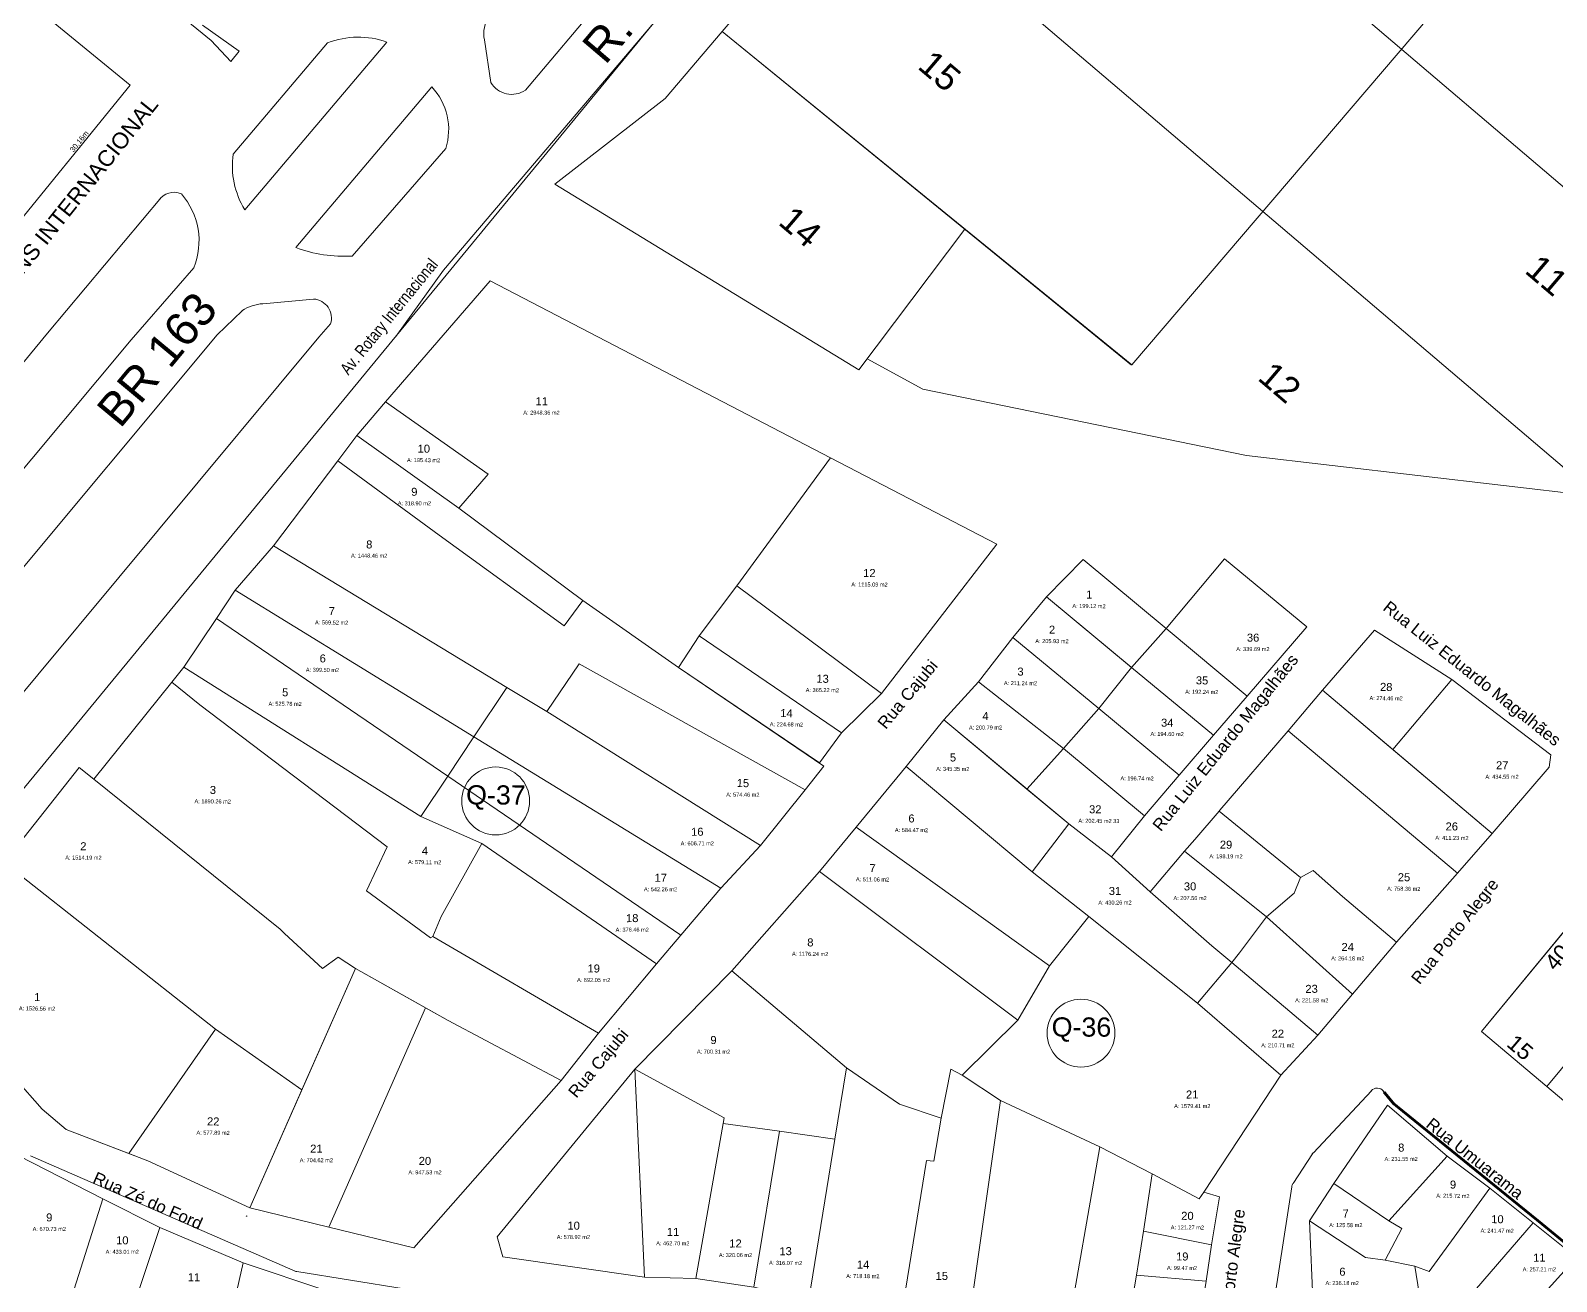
# Model space of a CAD drawing. Header units: metres. Extents: x 3808 to 8215, y 2374 to 6187.
# Drawn here: x 6419.6 to 6705.7, y 3909.4 to 4143.9 of the extents above; entities that cross this region are included whole.
import ezdxf
from ezdxf.enums import TextEntityAlignment as Align

# ---------------------------------------------------------------- set-up
doc = ezdxf.new("R2010")
doc.units = ezdxf.units.M
doc.linetypes.add('CENTER', pattern=[2, 1.25, -0.25, 0.25, -0.25])
for name, color, linetype in [('0 - Cotas', 7, 'Continuous'), ('0 - Linhas Quadras', 7, 'Continuous'), ('0 - MEIO FIO 2', 251, 'Continuous'), ('0 - Nome Ruas', 7, 'CENTER'), ('Nomes-Ruas', 7, 'Continuous'), ('PDF_Boundary-Lotes', 7, 'Continuous'), ('PDF_Meio-Fio', 32, 'Continuous'), ('PDF_Numeração_Quadras', 7, 'Continuous'), ('PDF_Perímetro', 5, 'Continuous'), ('PDF_Text', 7, 'Continuous'), ('PDF_Vértices_Quadras', 7, 'Continuous'), ('vista', 7, 'Continuous')]:
    doc.layers.add(name, color=color, linetype=linetype)
doc.layers.add('0 - LINHAS DE QUADRA E LOTES', color=7, linetype='Continuous', lineweight=5)
doc.styles.add('Arial', font='arial.ttf')
doc.styles.add('PDF Arial', font='arial.ttf')
doc.styles.add('pedro', font='arial.ttf', dxfattribs={"height": 3})
doc.styles.add('REGUA100', font='arial.ttf')

msp = doc.modelspace()

# ---------------------------------------------------------------- linework, layer by layer
at = {"layer": '0 - LINHAS DE QUADRA E LOTES', "lineweight": 5}
for p, q in [((6549.314, 4143.699), (6538.625, 4131.141)), ((6538.625, 4131.141), (6517.932, 4115.068)), ((6517.932, 4115.068), (6574.924, 4080.251)), ((6574.924, 4080.251), (6594.813, 4106.617)), ((6576.487, 4082.323), (6586.913, 4076.611)), ((6586.913, 4076.611), (6647.579, 4064.203)), ((6647.579, 4064.203), (6713.444, 4056.521)), ((6736.152, 4010.286), (6691.671, 3956.235)), ((6691.671, 3956.235), (6717.073, 3987.134)), ((6703.904, 3945.923), (6729.322, 3976.809)), ((6751.246, 3906.012), (6691.671, 3956.235)), ((6691.671, 3956.235), (6752.837, 3904.672)), ((6691.671, 3956.235), (6703.904, 3945.923)), ((6703.904, 3945.923), (6716.137, 3935.61))]:
    msp.add_line(p, q, dxfattribs=at)
at = {"layer": '0 - Linhas Quadras', "linetype": 'Continuous', "lineweight": 5}
for p, q in [((6342.017, 4212.471, 0), (6438.32, 4133.617, 0)), ((6438.32, 4133.617, 0), (6393.824, 4079.089, 0))]:
    msp.add_line(p, q, dxfattribs=at)
at = {"layer": '0 - MEIO FIO 2', "lineweight": 5}
for p, q in [((6512.392, 4132.682), (6586.039, 4219.715)), ((6512.392, 4132.682), (6586.039, 4219.715)), ((6453.489, 4141.961), (6432.828, 4158.889)), ((6453.489, 4141.961), (6432.828, 4158.889)), ((6409.849, 3991.534), (6536.45, 4145.328)), ((6458.741, 4139.978), (6451.835, 4144.853)), ((6458.741, 4139.978), (6451.835, 4144.853)), ((6497.027, 4098.974), (6536.45, 4145.328)), ((6457.169, 4138.036), (6453.489, 4141.961)), ((6457.169, 4138.036), (6453.489, 4141.961)), ((6458.741, 4139.978), (6457.169, 4138.036)), ((6458.741, 4139.978), (6457.169, 4138.036)), ((6457.603, 4120.708), (6475.283, 4141.558)), ((6457.603, 4120.708), (6475.283, 4141.558)), ((6486.442, 4141.703), (6459.776, 4110.283)), ((6486.442, 4141.703), (6459.776, 4110.283)), ((6504.718, 4142.118), (6505.932, 4134.144)), ((6504.718, 4142.118), (6505.932, 4134.144)), ((6494.847, 4133.305), (6469.341, 4103.188)), ((6494.847, 4133.305), (6469.341, 4103.188)), ((6497.456, 4121.722), (6479.921, 4101.596)), ((6497.456, 4121.722), (6479.921, 4101.596)), ((6444.178, 4112.61), (6422.821, 4087.116)), ((6444.178, 4112.61), (6422.821, 4087.116)), ((6450.222, 4099.373), (6438.475, 4085.897)), ((6450.222, 4099.373), (6438.475, 4085.897)), ((6488.127, 4086.525), (6497.027, 4098.974)), ((6488.127, 4086.525), (6497.027, 4098.974)), ((6454.604, 4086.831), (6459.268, 4091.345)), ((6454.604, 4086.831), (6459.268, 4091.345)), ((6463.204, 4092.656), (6472.678, 4093.53)), ((6463.204, 4092.656), (6472.678, 4093.53)), ((6475.885, 4088.87), (6473.698, 4086.394)), ((6475.885, 4088.87), (6473.698, 4086.394)), ((6438.475, 4085.897), (6242.044, 3850.727)), ((6250.49, 3842.164), (6454.604, 4086.831)), ((6473.698, 4086.394), (6397.446, 3994.843)), ((6410.522, 4072.244), (6422.821, 4087.116))]:
    msp.add_line(p, q, dxfattribs=at)
for centre, radius, start, end in [((6510.934, 4143.313), 6.33, 148.89541, 190.88162), ((6510.934, 4143.313), 6.33, 148.89541, 190.88162), ((6481.061, 4126.298), 16.318, 70.74759, 110.73895), ((6481.061, 4126.298), 16.318, 70.74759, 110.73895), ((6509.837, 4136.394), 4.507, 209.95322, 304.53884), ((6509.837, 4136.394), 4.507, 209.95322, 304.53884), ((6486.337, 4125.303), 11.682, 342.14692, 43.23632), ((6486.337, 4125.303), 11.682, 342.14692, 43.23632), ((6473.399, 4118.563), 15.942, 172.26649, 211.29102), ((6473.399, 4118.563), 15.942, 172.26649, 211.29102), ((6446.537, 4110.082), 3.458, 66.89395, 147.07389), ((6446.537, 4110.082), 3.458, 66.89395, 147.07389), ((6437.817, 4104.434), 13.398, 337.80461, 41.2214), ((6437.817, 4104.434), 13.398, 337.80461, 41.2214), ((6478.319, 4126.887), 25.342, 249.2525, 273.62409), ((6478.319, 4126.887), 25.342, 249.2525, 273.62409), ((6463.716, 4084.553), 8.12, 93.62143, 123.21898), ((6463.716, 4084.553), 8.12, 93.62143, 123.21898), ((6472.453, 4089.941), 3.596, 342.66092, 86.40438), ((6472.453, 4089.941), 3.596, 342.66092, 86.40438)]:
    msp.add_arc(centre, radius, start, end, dxfattribs=at)
at = {"layer": 'PDF_Boundary-Lotes', "lineweight": 5}
for points in [[(6505.425, 4060.697), (6499.906, 4054.331), (6523.192, 4037.004), (6541.111, 4024.485), (6544.967, 4030.407), (6552.04, 4039.779), (6569.621, 4063.796), (6505.789, 4096.944), (6486.188, 4074.251)], [(6486.188, 4074.251), (6480.79, 4067.961), (6499.906, 4054.331), (6505.425, 4060.697)], [(6496.257, 4049.296), (6519.676, 4032.271), (6523.192, 4037.004), (6499.906, 4054.331), (6480.79, 4067.961), (6477.21, 4063.222)], [(6523.192, 4037.004), (6519.676, 4032.271), (6496.257, 4049.296), (6477.21, 4063.222), (6465.186, 4047.247), (6508.942, 4020.757), (6516.408, 4016.208), (6522.461, 4025.133), (6564.819, 4001.569), (6568.33, 4006.011), (6541.111, 4024.485)], [(6600.808, 4047.621), (6569.621, 4063.796), (6552.04, 4039.779), (6579.13, 4019.59)], [(6465.186, 4047.247), (6458.012, 4038.958), (6502.761, 4011.468), (6508.942, 4020.757)], [(6616.997, 4044.719), (6610.122, 4037.712), (6626.048, 4024.494), (6632.545, 4031.755)], [(6658.887, 4032.079), (6643.485, 4044.863), (6632.545, 4031.755), (6647.71, 4019.109)], [(6552.04, 4039.779), (6544.967, 4030.407), (6571.646, 4012.205), (6579.13, 4019.59)], [(6458.012, 4038.958), (6454.486, 4033.646), (6497.847, 4004.129), (6502.761, 4011.468)], [(6610.122, 4037.712), (6603.753, 4030.11), (6619.91, 4016.816), (6626.048, 4024.494), (6625.978, 4024.552)], [(6454.486, 4033.646), (6448.351, 4024.553), (6492.794, 3996.552), (6497.847, 4004.129)], [(6632.545, 4031.755), (6626.048, 4024.494), (6641.381, 4011.767), (6647.71, 4019.109)], [(6686.079, 4022.222), (6671.582, 4031.489), (6661.856, 4020.197), (6675.012, 4009.101)], [(6544.967, 4030.407), (6541.111, 4024.485), (6567.506, 4006.578), (6571.646, 4012.205)], [(6603.753, 4030.11), (6597.356, 4021.765), (6613.309, 4009.288), (6619.91, 4016.816)], [(6448.351, 4024.553), (6446.107, 4021.707), (6451.357, 4017.467), (6486.502, 3990.886), (6482.604, 3982.644), (6494.618, 3973.79), (6495.041, 3974.087), (6496.593, 3977.801), (6504.261, 3991.506), (6492.794, 3996.552)], [(6522.461, 4025.133), (6516.408, 4016.208), (6556.495, 3991.115), (6564.819, 4001.569)], [(6641.381, 4011.767), (6626.048, 4024.494), (6619.91, 4016.816), (6634.965, 4004.321)], [(6451.357, 4017.467), (6446.107, 4021.707), (6431.489, 4003.53), (6466.451, 3975.452), (6467.207, 3974.589), (6474.34, 3968.08), (6477.299, 3970.155), (6480.516, 3968.074), (6497.89, 3958.303), (6519.1, 3947.054), (6526.087, 3955.969), (6495.041, 3974.087), (6494.618, 3973.79), (6482.604, 3982.644), (6486.502, 3990.886)], [(6516.408, 4016.208), (6508.942, 4020.757), (6502.761, 4011.468), (6549.008, 3983.087), (6556.495, 3991.115)], [(6597.356, 4021.765), (6590.875, 4014.666), (6606.423, 4001.702), (6613.309, 4009.288)], [(6693.65, 3993.337), (6661.856, 4020.197), (6659.102, 4016.951), (6655.388, 4012.618), (6687.135, 3985.913)], [(6704.33, 4005.778), (6704.627, 4008.121), (6686.079, 4022.222), (6675.012, 4009.101), (6693.65, 3993.337)], [(6619.91, 4016.816), (6613.309, 4009.288), (6628.439, 3996.671), (6634.965, 4004.321)], [(6590.875, 4014.666), (6583.778, 4005.902), (6607.416, 3986.164), (6614.264, 3995.194)], [(6502.761, 4011.468), (6497.847, 4004.129), (6541.556, 3974.322), (6549.008, 3983.087)], [(6687.135, 3985.913), (6655.388, 4012.618), (6642.62, 3997.731), (6642.446, 3997.522), (6657.715, 3985.143), (6660.101, 3986.458), (6665.608, 3981.534), (6675.697, 3972.984)], [(6628.439, 3996.671), (6613.309, 4009.288), (6606.423, 4001.702), (6614.264, 3995.194), (6622.272, 3988.959)], [(6431.489, 4003.53), (6428.742, 4005.751), (6414.669, 3987.945), (6454.27, 3956.664), (6470.505, 3945.307), (6480.516, 3968.074), (6477.299, 3970.155), (6474.34, 3968.08), (6467.207, 3974.589), (6466.451, 3975.452)], [(6583.778, 4005.902), (6574.412, 3994.548), (6610.628, 3968.548), (6618.003, 3977.788), (6607.416, 3986.164)], [(6497.847, 4004.129), (6492.794, 3996.552), (6504.261, 3991.506), (6536.974, 3968.944), (6541.556, 3974.322)], [(6642.446, 3997.522), (6637.887, 3992.242), (6635.938, 3990.035), (6651.328, 3977.731), (6656.544, 3982.172), (6657.715, 3985.143)], [(6574.412, 3994.548), (6567.563, 3986.225), (6604.722, 3958.384), (6610.628, 3968.548)], [(6641.092, 3972.278), (6629.504, 3982.426), (6622.272, 3988.959), (6614.264, 3995.194), (6607.416, 3986.164), (6618.003, 3977.788), (6638.388, 3961.575), (6644.821, 3969.183)], [(6504.261, 3991.506), (6496.593, 3977.801), (6495.041, 3974.087), (6526.087, 3955.969), (6536.974, 3968.944)], [(6635.938, 3990.035), (6629.504, 3982.426), (6641.092, 3972.278), (6644.821, 3969.183), (6646.261, 3970.989), (6651.328, 3977.731)], [(6414.669, 3987.945), (6398.149, 3967.05), (6416.76, 3947.423), (6421.793, 3941.716), (6426.3, 3937.857), (6438.068, 3933.386), (6454.27, 3956.664)], [(6567.563, 3986.225), (6551.085, 3967.649), (6572.586, 3949.449), (6582.515, 3942.62), (6590.348, 3940.003), (6592.163, 3949.209), (6594.293, 3948.088), (6604.722, 3958.384)], [(6675.697, 3972.984), (6665.608, 3981.534), (6660.101, 3986.458), (6657.715, 3985.143), (6656.544, 3982.172), (6651.328, 3977.731), (6667.435, 3963.243)], [(6654.018, 3948.071), (6638.388, 3961.575), (6618.003, 3977.788), (6610.628, 3968.548), (6604.722, 3958.384), (6594.293, 3948.088), (6601.458, 3943.318), (6620.082, 3934.628), (6629.88, 3929.556), (6638.709, 3924.876), (6639.588, 3926.148)], [(6651.328, 3977.731), (6646.261, 3970.989), (6644.821, 3969.183), (6660.979, 3955.536), (6667.435, 3963.243)], [(6493.646, 3960.707), (6480.516, 3968.074), (6460.755, 3923.207), (6475.531, 3919.594)], [(6660.979, 3955.536), (6644.821, 3969.183), (6638.388, 3961.575), (6654.018, 3948.071)], [(6551.085, 3967.649), (6532.925, 3949.175), (6549.689, 3940.086), (6549.5, 3939.007), (6560.056, 3937.543), (6570.421, 3936.062), (6572.586, 3949.449)], [(6519.1, 3947.054), (6497.89, 3958.303), (6493.646, 3960.707), (6475.531, 3919.594), (6491.455, 3915.735)], [(6470.505, 3945.307), (6454.27, 3956.664), (6438.068, 3933.386), (6441.602, 3932.042), (6460.755, 3923.207)], [(6532.925, 3949.175), (6507.09, 3917.766), (6508.147, 3914.005), (6534.74, 3910.235)], [(6549.5, 3939.007), (6549.689, 3940.086), (6532.925, 3949.175), (6534.74, 3910.235), (6544.349, 3909.97)], [(6587.61, 3932.094), (6588.944, 3931.929), (6590.348, 3940.003), (6582.515, 3942.62), (6572.586, 3949.449), (6570.421, 3936.062), (6565.556, 3906.022), (6582.997, 3903.493)], [(6601.458, 3943.318), (6594.293, 3948.088), (6592.163, 3949.209), (6590.348, 3940.003), (6588.944, 3931.929), (6587.61, 3932.094), (6582.997, 3903.493), (6595.542, 3902.085), (6595.738, 3903.1)], [(6620.082, 3934.628), (6601.458, 3943.318), (6595.738, 3903.1), (6613.786, 3898.537)], [(6685.209, 3932.894), (6674.028, 3942.468), (6663.944, 3927.767), (6674.245, 3920.747)], [(6560.056, 3937.543), (6549.5, 3939.007), (6544.349, 3909.97), (6555.213, 3908.309)], [(6570.421, 3936.062), (6560.056, 3937.543), (6555.213, 3908.309), (6565.556, 3906.022)], [(6628.272, 3918.825), (6629.88, 3929.556), (6620.082, 3934.628), (6613.786, 3898.537), (6624.598, 3896.743), (6626.948, 3910.566)], [(6433.197, 3924.893), (6417.426, 3932.98), (6415.48, 3926.238), (6408.181, 3901.279), (6405.987, 3893.742), (6421.595, 3888.438)], [(6693.229, 3926.885), (6685.209, 3932.894), (6674.245, 3920.747), (6676.694, 3919.303), (6673.575, 3913.417), (6679.149, 3912.262), (6681.848, 3911.258)], [(6642.529, 3925.295), (6639.588, 3926.148), (6638.709, 3924.876), (6629.88, 3929.556), (6628.272, 3918.825), (6641.022, 3916.247)], [(6676.694, 3919.303), (6674.245, 3920.747), (6663.944, 3927.767), (6659.418, 3920.753), (6669.926, 3913.914), (6673.575, 3913.417)], [(6701.324, 3920.4), (6693.229, 3926.885), (6681.848, 3911.258), (6679.149, 3912.262), (6680.764, 3902.153), (6685.212, 3901.697)], [(6443.859, 3919.515), (6433.197, 3924.893), (6421.595, 3888.438), (6432.324, 3884.771)], [(6459.493, 3912.895), (6443.859, 3919.515), (6432.324, 3884.771), (6421.717, 3852.847), (6444.943, 3848.636)], [(6679.149, 3912.262), (6673.575, 3913.417), (6669.926, 3913.914), (6659.418, 3920.753), (6660.075, 3904.669), (6680.764, 3902.153)], [(6709.455, 3913.887), (6701.324, 3920.4), (6685.212, 3901.697), (6691.9, 3894.439)], [(6641.022, 3916.247), (6628.272, 3918.825), (6626.948, 3910.566), (6640.015, 3909.432)], [(6723.28, 3901.47), (6709.455, 3913.887), (6691.9, 3894.439), (6690.224, 3894.476), (6694.554, 3880.76), (6697.061, 3873.499), (6698.296, 3870.591)], [(6475.16, 3907.66), (6459.493, 3912.895), (6444.943, 3848.636), (6464.563, 3846.535), (6469.161, 3876.325)], [(6640.015, 3909.432), (6626.948, 3910.566), (6624.598, 3896.743), (6637.591, 3894.316)]]:
    msp.add_lwpolyline(points, close=True, dxfattribs=at)
at = {"layer": 'PDF_Meio-Fio', "lineweight": 5}
for points in [[(6660.129, 3933.523), (6671.014, 3945.147)], [(6673.24, 3945.065), (6675.193, 3942.737), (6770.383, 3864.904), (6790.573, 3853.56), (6820.269, 3843.743), (6853.907, 3837.541), (6870.692, 3835.498), (6899.765, 3829.965), (6901.621, 3829.719)], [(6469.22, 3911.354), (6419.647, 3932.961)], [(6656.354, 3927.769), (6659.956, 3933.314)], [(6639.258, 3818.538), (6656.088, 3927.166)], [(6469.551, 3911.256), (6509.777, 3904.765), (6636.255, 3883.771)]]:
    msp.add_lwpolyline(points, dxfattribs=at)
for centre, radius, start, end in [((6672.074, 3944.12), 1.517, 39.48936, 136.8845), ((6661.19, 3932.495), 1.518, 136.89597, 146.73411), ((6657.558, 3926.917), 1.517, 146.72684, 170.89796), ((6460.672, 3923.072), 1.518, 245.17168, 252.72713), ((6469.766, 3912.757), 1.518, 247.33943, 260.81514)]:
    msp.add_arc(centre, radius, start, end, dxfattribs=at)
at = {"layer": 'PDF_Numeração_Quadras', "lineweight": 5}
for centre in [(6506.835, 3999.464), (6616.559, 3955.945)]:
    msp.add_circle(centre, 6.363, dxfattribs=at)
at = {"layer": 'PDF_Perímetro', "color": 1, "lineweight": 5}
msp.add_lwpolyline([(6673.366, 3944.915, 0.489, 0.489, 0), (6675.161, 3942.734, 0.541, 0.541, 0), (6673.366, 3944.915, 0.498, 0.498, 0), (6675.161, 3942.734, 0.498, 0.498, 0), (6702.516, 3920.559, 0.498, 0.498, 0), (6770.369, 3864.886, 0.47, 0.47, 0)], format="xyseb", dxfattribs=at)
at = {"layer": 'PDF_Vértices_Quadras', "lineweight": 5}
msp.add_lwpolyline([(6416.76, 3947.423), (6421.793, 3941.716), (6426.3, 3937.857), (6441.602, 3932.042), (6460.755, 3923.207)], dxfattribs=at)
at = {"layer": 'vista', "lineweight": 5}
for p, q in [((6681.541, 4299.043), (6549.314, 4143.699)), ((6626.081, 4081.212), (6757.24, 4234.609)), ((6753.466, 4074.983), (6601.168, 4204.618)), ((6713.444, 4056.521), (6575.241, 4174.159)), ((6626.041, 4081.166), (6549.314, 4143.699)), ((6626.081, 4081.212), (6549.314, 4143.699))]:
    msp.add_line(p, q, dxfattribs=at)

# ---------------------------------------------------------------- texts
at = {"layer": '0 - Cotas', "lineweight": 5, "style": 'Arial'}
msp.add_text('30,16m', height=1, rotation=50.93117, dxfattribs=at).set_placement((6427.663, 4120.951, 0))
at = {"layer": '0 - Nome Ruas', "linetype": 'Continuous', "lineweight": 5, "style": 'pedro'}
msp.add_text('AVENIDA LIONS INTERNACIONAL', height=3, rotation=51.35991, dxfattribs=at).set_placement((6401.743, 4077.392, 0))
at = {"layer": 'Nomes-Ruas', "lineweight": 5, "style": 'REGUA100', "width": 0.8}
msp.add_text('Av. Rotary Internacional', height=2.25, rotation=50.87233, dxfattribs=at).set_placement((6479.212, 4079.135))
at = {"layer": 'Nomes-Ruas', "lineweight": 5, "style": 'REGUA100'}
for s, rotation, p in [('Rua Luiz Eduardo Magalhães', 321.50236, (6672.989, 4035.379)), ('Rua Cajubi', 50.35971, (6579.951, 4012.759)), ('Rua Luiz Eduardo Magalhães', 51.22693, (6631.533, 3993.587)), ('Rua Porto Alegre', 51.58594, (6680.036, 3964.916)), ('Rua Cajubi', 50.35971, (6521.958, 3943.626)), ('Rua Umuarama', 321.3787, (6681.051, 3938.509)), ('Rua Zé do Ford', 336.07531, (6431.11, 3927.987)), ('Rua Porto Alegre', 82.59513, (6644.212, 3898.93))]:
    msp.add_text(s, height=2.25, rotation=rotation, dxfattribs=at).set_placement(p)
at = {"layer": 'PDF_Text', "lineweight": 5, "attachment_point": 7, "style": 'PDF Arial'}
for s, insert, char_height, rotation in [('11', (6514.289, 4073.645), 1.5, 358.96696), ('10', (6492.185, 4064.716), 1.5, 359.82923), ('9', (6491.007, 4056.631), 1.5, 0.66994), ('8', (6482.53, 4046.774), 1.5, 358.96696), ('12', (6575.718, 4041.432), 1.5, 359.82923), ('1', (6617.516, 4037.402), 1.5, 358.96696), ('7', (6475.521, 4034.313), 1.5, 358.96696), ('2', (6610.571, 4030.807), 1.5, 0.66994), ('36', (6647.661, 4029.306), 1.5, 359.82923), ('6', (6473.805, 4025.413), 1.5, 358.96696), ('13', (6566.942, 4021.616), 1.5, 358.96696), ('3', (6604.643, 4022.931), 1.5, 0.40606), ('35', (6638.08, 4021.309), 1.5, 358.96696), ('5', (6466.772, 4019.067), 1.5, 358.96696), ('28', (6672.606, 4020.077), 1.5, 358.96696), ('14', (6560.177, 4015.192), 1.5, 358.96696), ('4', (6598.083, 4014.628), 1.5, 0.66994), ('34', (6631.548, 4013.369), 1.5, 358.96696), ('5', (6591.987, 4006.833), 1.5, 0.66994), ('27', (6694.363, 4005.399), 1.5, 359.82923), ('Q-37', (6501.267, 3997.829), 3.6001, 359.72543), ('15', (6552.003, 4002.058), 1.5, 358.96696), ('3', (6453.227, 4000.763), 1.5, 358.96696), ('6', (6584.204, 3995.4), 1.5, 0.66994), ('32', (6618.07, 3997.13), 1.5, 359.82923), ('16', (6543.463, 3992.903), 1.5, 0.54391), ('26', (6684.91, 3993.915), 1.5, 359.82923), ('2', (6428.929, 3990.234), 1.5, 358.96696), ('4', (6492.976, 3989.397), 1.5, 358.96696), ('29', (6642.582, 3990.498), 1.5, 359.67576), ('17', (6536.608, 3984.315), 1.5, 359.82923), ('7', (6576.899, 3986.128), 1.5, 358.96696), ('25', (6675.953, 3984.399), 1.5, 359.82923), ('31', (6621.776, 3981.812), 1.5, 0.54391), ('30', (6635.848, 3982.669), 1.5, 0.54391), ('18', (6531.265, 3976.718), 1.5, 0.54391), ('8', (6565.23, 3972.186), 1.5, 358.96696), ('24', (6665.396, 3971.351), 1.5, 359.67576), ('19', (6524.035, 3967.299), 1.5, 359.82923), ('1', (6420.298, 3961.967), 1.5, 358.96696), ('23', (6658.633, 3963.462), 1.5, 0.54391), ('Q-36', (6611.055, 3954.316), 3.6001, 359.87317), ('22', (6652.305, 3955.084), 1.5, 0.54391), ('9', (6547.088, 3953.874), 1.5, 0.40606), ('21', (6636.254, 3943.688), 1.5, 0.54391), ('22', (6452.694, 3938.668), 1.5, 358.96696), ('21', (6472.047, 3933.551), 1.5, 359.82923), ('8', (6676.029, 3933.72), 1.5, 0.66994), ('20', (6492.393, 3931.234), 1.5, 359.67576), ('9', (6685.708, 3926.804), 1.5, 358.96696), ('20', (6635.342, 3920.936), 1.5, 359.67576), ('7', (6665.632, 3921.363), 1.5, 2.1258), ('9', (6422.559, 3920.632), 1.5, 0.66994), ('10', (6520.279, 3919.094), 1.5, 359.82923), ('11', (6538.912, 3917.955), 1.5, 359.82923), ('10', (6693.45, 3920.319), 1.5, 358.96696), ('10', (6435.66, 3916.349), 1.5, 359.82923), ('12', (6550.629, 3915.763), 1.5, 0.54391), ('13', (6560.026, 3914.295), 1.5, 0.54391), ('19', (6634.376, 3913.321), 1.5, 359.82923), ('11', (6701.327, 3913.1), 1.5, 0.54391), ('11', (6449.103, 3909.453), 1.5, 359.82923), ('14', (6574.539, 3911.809), 1.5, 359.82923), ('15', (6589.306, 3909.65), 1.5, 0.54391), ('6', (6664.969, 3910.47), 1.5, 358.96696)]:
    msp.add_mtext(s, dxfattribs=dict(at, insert=insert, char_height=char_height, rotation=rotation))
at = {"layer": 'PDF_Text', "color": 1, "lineweight": 5, "char_height": 0.74999, "attachment_point": 7, "style": 'PDF Arial'}
for s, insert, rotation in [('A: 2948.36 m2', (6512.008, 4071.876), 359.62081), ('A: 195.43 m2', (6490.194, 4062.968), 359.68104), ('A: 318.90 m2', (6488.47, 4054.864), 0.00544), ('A: 1448.46 m2', (6479.698, 4045.076), 359.62081), ('A: 1115.09 m2', (6573.501, 4039.67), 359.62081), ('A: 199.12 m2', (6614.945, 4035.639), 359.41759), ('A: 569.52 m2', (6472.95, 4032.55), 359.41759), ('A: 205.93 m2', (6607.999, 4029.044), 359.74171), ('A: 339.69 m2', (6645.67, 4027.558), 359.74171), ('A: 399.50 m2', (6471.234, 4023.675), 359.41759), ('A: 365.22 m2', (6564.951, 4019.868), 359.68104), ('A: 211.24 m2', (6602.106, 4021.177), 359.68104), ('A: 192.24 m2', (6636.089, 4019.56), 359.41759), ('A: 525.78 m2', (6464.236, 4017.3), 359.68104), ('A: 274.46 m2', (6670.644, 4018.364), 359.41759), ('A: 224.68 m2', (6558.214, 4013.453), 359.41759), ('A: 200.79 m2', (6595.547, 4012.836), 0.00544), ('A: 194.60 m2', (6629.586, 4011.656), 359.41759), ('A: 345.35 m2', (6589.415, 4005.095), 359.74171), ('A: 196.74 m2', (6623.961, 4003.318), 359.68104), ('A: 434.55 m2', (6692.371, 4003.626), 359.74171), ('A: 1890.26 m2', (6450.366, 3999.031), 359.3793), ('A: 574.46 m2', (6550.047, 4000.281), 359.68104), ('A: 584.47 m2', (6581.668, 3993.633), 359.68104), ('A: 202.45 m2 33', (6616.073, 3995.382), 359.35434), ('A: 606.71 m2', (6541.506, 3991.125), 0.00544), ('A: 411.23 m2', (6682.983, 3992.173), 359.68104), ('A: 1514.19 m2', (6426.132, 3988.482), 359.62081), ('A: 579.11 m2', (6490.404, 3987.634), 359.41759), ('A: 198.19 m2', (6640.625, 3988.721), 359.68104), ('A: 511.06 m2', (6574.356, 3984.399), 359.41759), ('A: 542.26 m2', (6534.617, 3982.542), 359.74171), ('A: 758.36 m2', (6673.961, 3982.651), 359.41759), ('A: 430.26 m2', (6619.82, 3980.035), 0.00544), ('A: 207.56 m2', (6633.891, 3980.891), 359.68104), ('A: 376.46 m2', (6529.309, 3974.941), 0.00544), ('A: 1176.24 m2', (6562.369, 3970.454), 359.3793), ('A: 264.18 m2', (6663.468, 3969.584), 359.68104), ('A: 692.05 m2', (6522.079, 3965.522), 0.00544), ('A: 221.58 m2', (6656.705, 3961.72), 359.68104), ('A: 1526.56 m2', (6417.437, 3960.209), 359.3793), ('A: 210.71 m2', (6650.349, 3953.282), 0.00544), ('A: 700.31 m2', (6544.551, 3952.107), 359.68104), ('A: 1579.41 m2', (6634.008, 3941.891), 359.91712), ('A: 577.89 m2', (6450.731, 3936.929), 359.41759), ('A: 704.62 m2', (6470.091, 3931.748), 0.00544), ('A: 231.55 m2', (6673.457, 3931.983), 0.00544), ('A: 947.53 m2', (6490.466, 3929.492), 359.68104), ('A: 215.72 m2', (6683.166, 3925.101), 359.41759), ('A: 670.73 m2', (6420.023, 3918.865), 0.00544), ('A: 121.27 m2', (6633.385, 3919.172), 359.68104), ('A: 125.58 m2', (6663.096, 3919.571), 0.00544), ('A: 578.92 m2', (6518.288, 3917.346), 0.00544), ('A: 462.70 m2', (6536.921, 3916.182), 359.68104), ('A: 241.47 m2', (6691.459, 3918.583), 359.41759), ('A: 433.01 m2', (6433.704, 3914.572), 0.00544), ('A: 320.06 m2', (6548.673, 3913.961), 0.00544), ('A: 316.07 m2', (6558.069, 3912.518), 359.68104), ('A: 718.18 m2', (6572.547, 3910.035), 359.68104), ('A: 99.47 m2', (6632.675, 3911.567), 359.758), ('A: 257.21 m2', (6699.371, 3911.297), 0.00544), ('A: 236.18 m2', (6662.398, 3908.732), 359.74171)]:
    msp.add_mtext(s, dxfattribs=dict(at, insert=insert, rotation=rotation))
at = {"layer": 'vista', "lineweight": 5, "style": 'pedro'}
for s, rotation, p in [('R:  ROTARY  INTERNACIONAL', 49.59589, (6522.596, 4141.289)), ('BR 163', 50.23736, (6431.621, 4073.088))]:
    msp.add_text(s, height=6.24, rotation=rotation, dxfattribs=at).set_placement(p, align=Align.TOP_LEFT)
at = {"layer": 'vista', "lineweight": 5, "char_height": 4.8, "attachment_point": 5, "rotation": 319.59589, "style": 'pedro'}
for s, insert in [('15', (6590.085, 4136.268)), ('14', (6563.982, 4107.085)), ('11', (6703.932, 4098.004)), ('12', (6653.86, 4077.922))]:
    msp.add_mtext(s, dxfattribs=dict(at, insert=insert))
at = {"layer": 'vista', "color": 1, "lineweight": 5, "char_height": 3, "attachment_point": 5, "style": 'pedro'}
for s, insert, rotation in [('40', (6705.889, 3970.162), 49.59589), ('15', (6698.894, 3953.255), 319.59589)]:
    msp.add_mtext(s, dxfattribs=dict(at, insert=insert, rotation=rotation))

doc.saveas('drawing.dxf')
